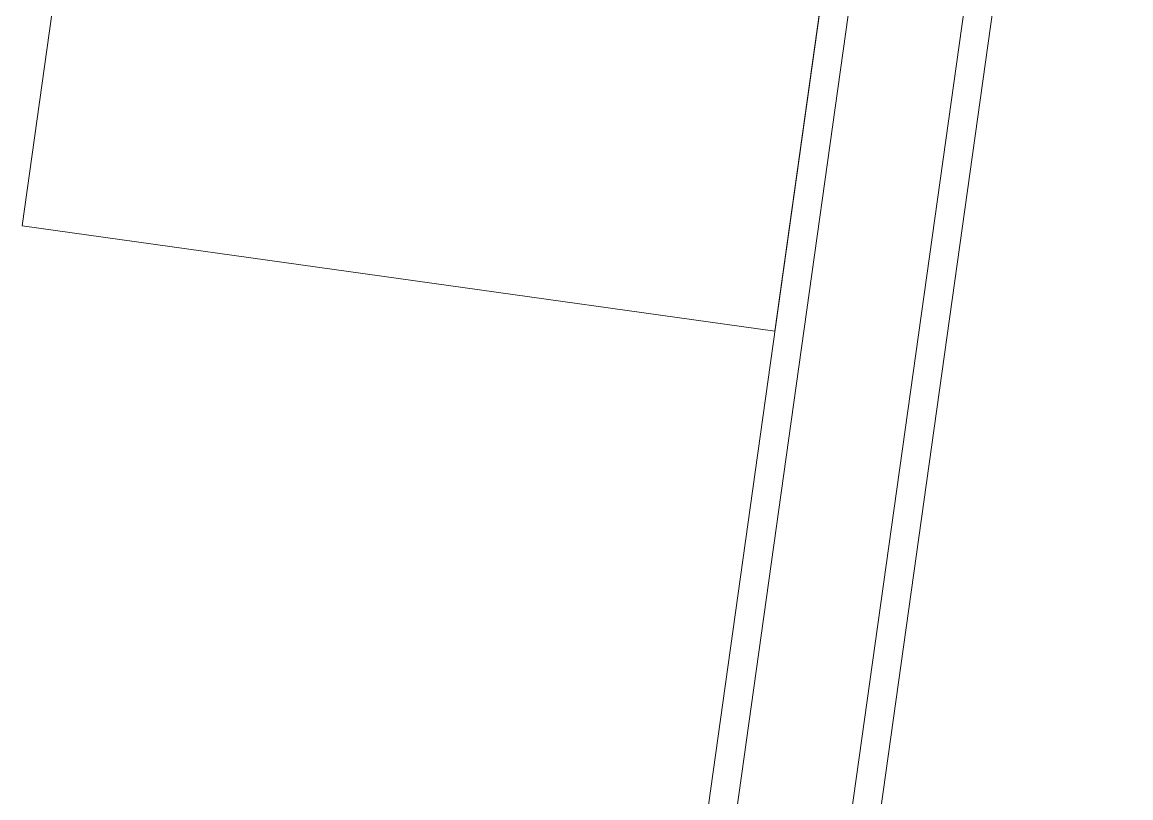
# Model space of a CAD drawing. Header units: metres. Extents: x 301573 to 308964, y 6278036 to 6284182.
# Drawn here: x 305561 to 306530, y 6281040 to 6281719 of the extents above; entities that cross this region are included whole.
import ezdxf

# ---------------------------------------------------------------- set-up
doc = ezdxf.new("R2010")
doc.units = ezdxf.units.M
doc.layers.add('Cadastre Developer_SP_NEW', color=70, linetype='Continuous', lineweight=15)
doc.layers.add('Cadastre Roads_SP_NEW', color=42, linetype='Continuous', lineweight=15)

msp = doc.modelspace()

# ---------------------------------------------------------------- linework, layer by layer
at = {"layer": 'Cadastre Developer_SP_NEW', "flags": 128}
msp.add_lwpolyline([(305561.137, 6281540.7514), (305613.28137, 6281913.52201), (306271.47304, 6281821.45201), (306219.32826, 6281448.68101)], close=True, dxfattribs=at)
at = {"layer": 'Cadastre Roads_SP_NEW', "linetype": 'Continuous', "flags": 128}
for points in [[(307731.69659, 6283209.91623), (307358.22989, 6283271.43751), (306984.76318, 6283332.95879), (306611.29647, 6283394.48007), (306552.09435, 6283404.23245), (306486.91138, 6283361.56219), (306417.25404, 6282863.60951), (306365.12328, 6282490.93797), (306312.99251, 6282118.26644), (306260.86175, 6281745.5949), (306208.74484, 6281373.0224), (306156.66635, 6281000.74745)], [(307727.6331, 6283185.24868), (307354.16639, 6283246.76996), (306980.69968, 6283308.29124), (306607.23298, 6283369.81252), (306557.63941, 6283377.98208), (306510.09823, 6283346.86054), (306442.01297, 6282860.14605), (306389.88222, 6282487.4746), (306337.75145, 6282114.80306), (306285.62069, 6281742.13153), (306233.50378, 6281369.55903), (306181.42526, 6280997.28386)], [(306148.49626, 6280045.38866), (306508.153, 6282611.12815), (306589.86307, 6283195.25574), (306674.34694, 6283257.40909), (307021.97554, 6283200.14413), (307398.40236, 6283138.13524), (307774.82917, 6283076.12634)], [(306173.14653, 6280041.15006), (306532.91094, 6282607.65766), (306613.16274, 6283181.36035), (306680.67696, 6283231.02941), (307017.91205, 6283175.47658), (307394.33886, 6283113.46769), (307770.76568, 6283051.45879)]]:
    msp.add_lwpolyline(points, dxfattribs=at)

doc.saveas('drawing.dxf')
